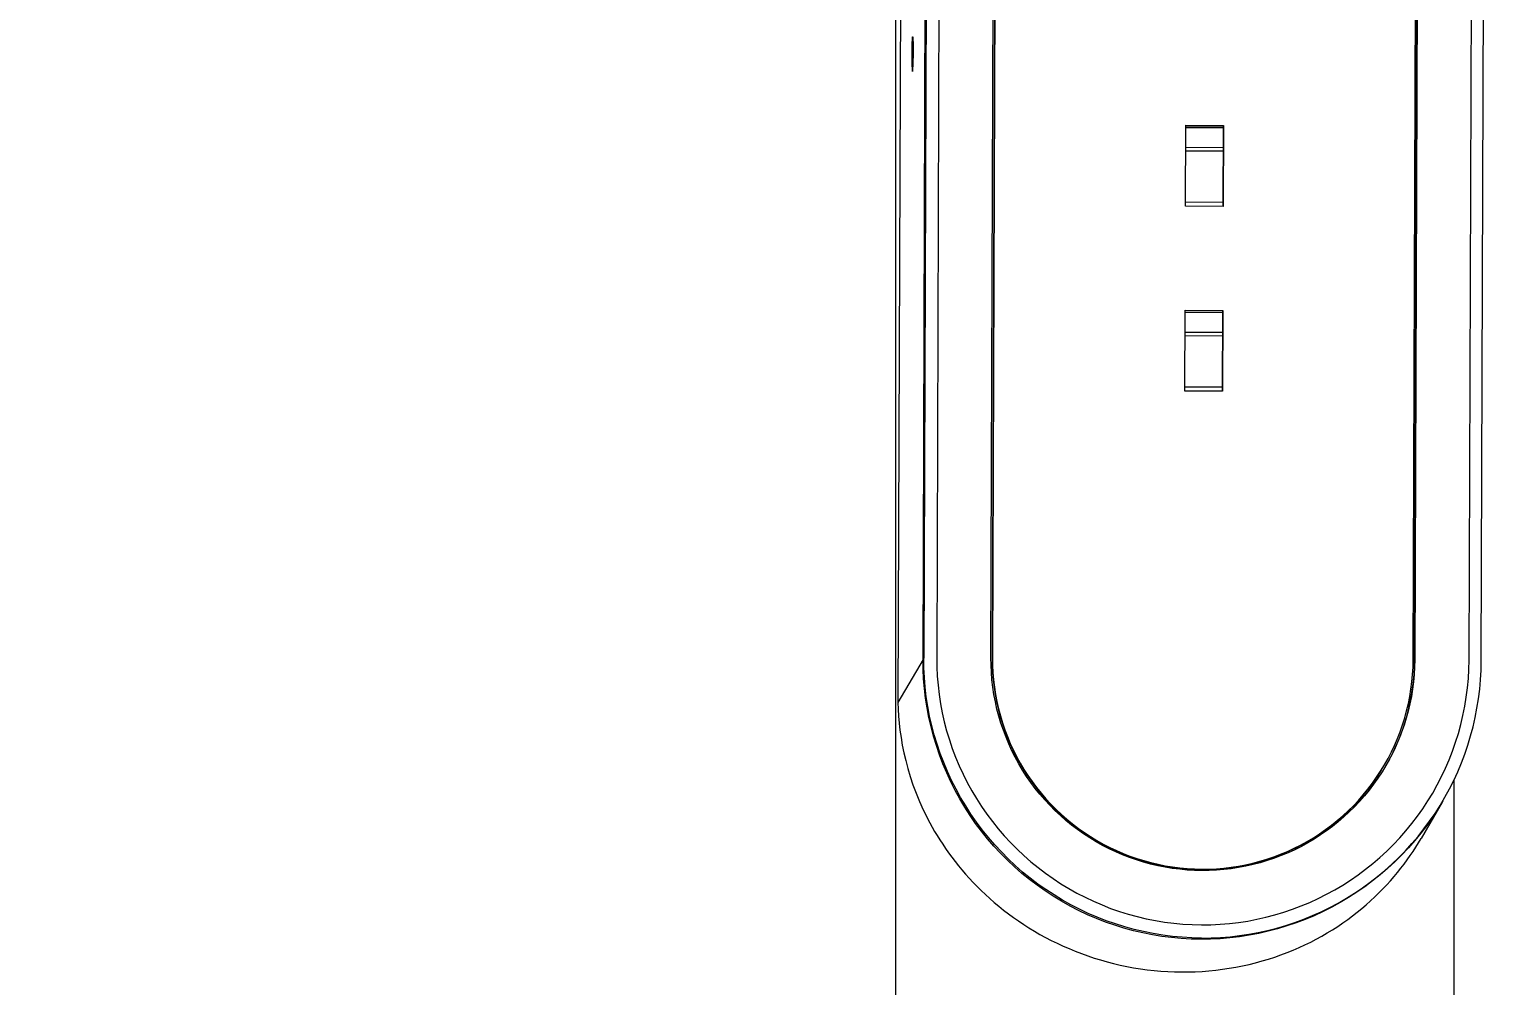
# Model space of a CAD drawing. Header units: millimetres. Extents: x 492 to 7139, y 278 to 5201.
# Drawn here: x 1390 to 1622.8, y 3103.6 to 3256 of the extents above; entities that cross this region are included whole.
import ezdxf

# ---------------------------------------------------------------- set-up
doc = ezdxf.new("R2010")
doc.units = ezdxf.units.MM
doc.layers.add('ZANO_R', color=7, linetype='Continuous', lineweight=0)
doc.layers.add('ZANO_W', color=1, linetype='Continuous', lineweight=0)
doc.styles.get("Standard").update_dxf_attribs({"font": 'arial.ttf'})
doc.dimstyles.new('pl i ang', dxfattribs={"dimtxt": 50, "dimasz": 50, "dimexe": 1.25, "dimexo": 0.625, "dimgap": 10, "dimtad": 1, "dimtoh": 1, "dimtxsty": 'Standard', "dimcen": 2.5, "dimclrd": 1, "dimclre": 1, "dimclrt": 1, "dimadec": 0, "dimazin": 0, "dimtfac": 1, "dimtmove": 0, "dimatfit": 3, "dimfxl": 1, "dimarcsym": 1})

# ---------------------------------------------------------------- blocks, each defined once
blk = doc.blocks.new('*D387')
at = {"layer": 'ZANO_W', "color": 1, "lineweight": -2}
for p, q in [((1567.73, 3599.4), (640.14, 3599.4)), ((650.14, 3559.4), (650.14, 2405.63)), ((1503.86, 2365.63), (640.14, 2365.63))]:
    blk.add_line(p, q, dxfattribs=at)
at = {"layer": 'ZANO_W', "color": 1}
for points in [[(656.81, 3559.4), (643.47, 3559.4), (650.14, 3599.4)], [(643.47, 2405.63), (656.81, 2405.63), (650.14, 2365.63)]]:
    blk.add_solid(points, dxfattribs=at)
at = {"layer": 'ZANO_W', "color": 1, "insert": (619.7, 2982.52), "char_height": 40, "attachment_point": 5, "rotation": 90}
blk.add_mtext('1234', dxfattribs=at)
blk = doc.blocks.new('*D388')
at = {"layer": 'ZANO_W', "color": 1, "lineweight": -2}
for p, q in [((1498.7, 5032.17), (538.56, 5032.17)), ((548.56, 4992.17), (548.56, 2405.63)), ((1493.86, 2365.63), (538.56, 2365.63))]:
    blk.add_line(p, q, dxfattribs=at)
at = {"layer": 'ZANO_W', "color": 1}
for points in [[(555.23, 4992.17), (541.9, 4992.17), (548.56, 5032.17)], [(541.9, 2405.63), (555.23, 2405.63), (548.56, 2365.63)]]:
    blk.add_solid(points, dxfattribs=at)
at = {"layer": 'ZANO_W', "color": 1, "insert": (518.14, 3698.9), "char_height": 40, "attachment_point": 5, "rotation": 90}
blk.add_mtext('2667', dxfattribs=at)

msp = doc.modelspace()

# ---------------------------------------------------------------- linework, layer by layer
at = {"layer": 'ZANO_R'}
for p, q in [((1528.12, 2798.13), (1528.12, 4898.97)), ((1532.43, 3155.58), (1533.79, 3555.04)), ((1533.91, 3555.24), (1532.55, 3155.79)), ((1535.97, 3555.34), (1534.61, 3155.89)), ((1543.25, 3155.84), (1544.62, 3555.3)), ((1544.81, 3555.21), (1543.45, 3155.75)), ((1544.86, 3555.28), (1543.5, 3155.83)), ((1610.57, 3155.5), (1611.93, 3554.95)), ((1610.77, 3155.42), (1612.13, 3554.87)), ((1612.18, 3554.96), (1610.82, 3155.51)), ((1619.47, 3155.47), (1620.83, 3554.92)), ((1621.41, 3155.35), (1622.77, 3554.8)), ((1529.8, 3548.15), (1528.44, 3148.7)), ((1530.72, 3253.38), (1530.78, 3254.75)), ((1530.78, 3254.75), (1530.79, 3254.76)), ((1530.79, 3254.76), (1530.84, 3253.38)), ((1530.69, 3252.01), (1530.72, 3253.38)), ((1530.84, 3253.38), (1530.86, 3252.01)), ((1530.71, 3250.63), (1530.69, 3252.01)), ((1530.76, 3249.26), (1530.71, 3250.63)), ((1530.83, 3250.63), (1530.76, 3249.26)), ((1530.86, 3252.01), (1530.83, 3250.63)), ((1574.28, 3227.78), (1574.33, 3240.68)), ((1574.33, 3240.68), (1580.32, 3240.65)), ((1574.33, 3240.6), (1580.28, 3240.57)), ((1580.32, 3240.65), (1580.28, 3227.75)), ((1580.32, 3240.65), (1580.28, 3240.57)), ((1574.33, 3240.34), (1580.28, 3240.31)), ((1580.28, 3240.57), (1580.23, 3227.75)), ((1574.31, 3237.19), (1580.27, 3237.16)), ((1580.26, 3236.54), (1574.31, 3236.57)), ((1580.24, 3228.4), (1574.28, 3228.43)), ((1580.28, 3227.75), (1574.28, 3227.78)), ((1574.18, 3198.32), (1574.22, 3211.22)), ((1574.22, 3211.22), (1580.22, 3211.19)), ((1574.22, 3211.14), (1580.18, 3211.11)), ((1574.22, 3210.88), (1580.17, 3210.86)), ((1580.18, 3211.11), (1580.13, 3198.29)), ((1580.22, 3211.19), (1580.18, 3198.29)), ((1580.22, 3211.19), (1580.18, 3211.11)), ((1574.21, 3207.73), (1580.16, 3207.7)), ((1580.16, 3207.08), (1574.21, 3207.11)), ((1580.13, 3198.94), (1574.18, 3198.97)), ((1580.18, 3198.29), (1574.18, 3198.32)), ((1532.43, 3155.58), (1528.44, 3148.7)), ((1532.45, 3154.03), (1532.43, 3155.58)), ((1532.57, 3154.24), (1532.55, 3155.79)), ((1534.61, 3155.89), (1534.63, 3154.41)), ((1543.27, 3154.67), (1543.25, 3155.84)), ((1543.33, 3153.49), (1543.27, 3154.67)), ((1543.45, 3155.75), (1543.47, 3154.6)), ((1543.47, 3154.6), (1543.52, 3153.44)), ((1543.5, 3155.83), (1543.51, 3154.66)), ((1543.51, 3154.66), (1543.57, 3153.49)), ((1610.54, 3154.33), (1610.57, 3155.5)), ((1610.75, 3154.32), (1610.77, 3155.42)), ((1610.82, 3155.51), (1610.79, 3154.33)), ((1619.43, 3153.99), (1619.47, 3155.47)), ((1621.38, 3153.84), (1621.41, 3155.35)), ((1532.53, 3152.49), (1532.45, 3154.03)), ((1532.66, 3150.94), (1532.53, 3152.49)), ((1532.65, 3152.69), (1532.57, 3154.24)), ((1532.78, 3151.15), (1532.65, 3152.69)), ((1534.63, 3154.41), (1534.7, 3152.93)), ((1534.7, 3152.93), (1534.82, 3151.45)), ((1543.42, 3152.31), (1543.33, 3153.49)), ((1543.56, 3151.14), (1543.42, 3152.31)), ((1543.52, 3153.44), (1543.62, 3152.29)), ((1543.57, 3153.49), (1543.67, 3152.33)), ((1543.62, 3152.29), (1543.76, 3151.14)), ((1543.67, 3152.33), (1543.8, 3151.17)), ((1610.36, 3152), (1610.47, 3153.16)), ((1610.47, 3153.16), (1610.54, 3154.33)), ((1610.47, 3151.03), (1610.6, 3152.12)), ((1610.6, 3152.12), (1610.69, 3153.22)), ((1610.73, 3153.15), (1610.62, 3151.98)), ((1610.69, 3153.22), (1610.75, 3154.32)), ((1610.79, 3154.33), (1610.73, 3153.15)), ((1619.21, 3151.03), (1619.35, 3152.51)), ((1619.35, 3152.51), (1619.43, 3153.99)), ((1621.16, 3150.81), (1621.29, 3152.32)), ((1621.29, 3152.32), (1621.38, 3153.84)), ((1532.84, 3149.4), (1532.66, 3150.94)), ((1532.96, 3149.61), (1532.78, 3151.15)), ((1534.82, 3151.45), (1535, 3149.98)), ((1535, 3149.98), (1535.22, 3148.52)), ((1543.74, 3149.98), (1543.56, 3151.14)), ((1543.96, 3148.82), (1543.74, 3149.98)), ((1543.76, 3151.14), (1543.93, 3149.99)), ((1543.8, 3151.17), (1543.98, 3150.01)), ((1543.93, 3149.99), (1544.15, 3148.85)), ((1543.98, 3150.01), (1544.2, 3148.86)), ((1610.02, 3149.68), (1610.21, 3150.84)), ((1610.1, 3148.85), (1610.3, 3149.94)), ((1610.21, 3150.84), (1610.36, 3152)), ((1610.47, 3150.81), (1610.28, 3149.65)), ((1610.3, 3149.94), (1610.47, 3151.03)), ((1610.62, 3151.98), (1610.47, 3150.81)), ((1619.02, 3149.57), (1619.21, 3151.03)), ((1620.97, 3149.31), (1621.16, 3150.81)), ((1528.44, 3148.7), (1528.47, 3147.63)), ((1528.47, 3147.63), (1528.54, 3146.54)), ((1533.08, 3147.87), (1532.84, 3149.4)), ((1533.2, 3148.08), (1532.96, 3149.61)), ((1533.37, 3146.34), (1533.08, 3147.87)), ((1533.49, 3146.55), (1533.2, 3148.08)), ((1535.22, 3148.52), (1535.5, 3147.07)), ((1544.22, 3147.67), (1543.96, 3148.82)), ((1544.15, 3148.85), (1544.4, 3147.72)), ((1544.2, 3148.86), (1544.46, 3147.72)), ((1544.52, 3146.53), (1544.22, 3147.67)), ((1544.4, 3147.72), (1544.69, 3146.6)), ((1544.46, 3147.72), (1544.76, 3146.59)), ((1609.52, 3147.4), (1609.79, 3148.54)), ((1609.6, 3146.71), (1609.87, 3147.78)), ((1610.04, 3148.49), (1609.77, 3147.35)), ((1609.79, 3148.54), (1610.02, 3149.68)), ((1609.87, 3147.78), (1610.1, 3148.85)), ((1610.28, 3149.65), (1610.04, 3148.49)), ((1618.49, 3146.65), (1618.78, 3148.11)), ((1618.78, 3148.11), (1619.02, 3149.57)), ((1620.45, 3146.32), (1620.73, 3147.81)), ((1620.73, 3147.81), (1620.97, 3149.31)), ((1528.54, 3146.54), (1528.63, 3145.42)), ((1528.63, 3145.42), (1528.76, 3144.28)), ((1533.71, 3144.83), (1533.37, 3146.34)), ((1533.84, 3145.04), (1533.49, 3146.55)), ((1535.5, 3147.07), (1535.82, 3145.62)), ((1535.82, 3145.62), (1536.2, 3144.19)), ((1544.86, 3145.4), (1544.52, 3146.53)), ((1544.69, 3146.6), (1545.03, 3145.49)), ((1544.76, 3146.59), (1545.09, 3145.47)), ((1545.24, 3144.29), (1544.86, 3145.4)), ((1545.03, 3145.49), (1545.4, 3144.4)), ((1545.09, 3145.47), (1545.47, 3144.36)), ((1608.48, 3144.05), (1608.87, 3145.15)), ((1608.87, 3145.15), (1609.21, 3146.27)), ((1608.95, 3144.6), (1609.29, 3145.65)), ((1609.46, 3146.21), (1609.11, 3145.08)), ((1609.21, 3146.27), (1609.52, 3147.4)), ((1609.29, 3145.65), (1609.6, 3146.71)), ((1609.77, 3147.35), (1609.46, 3146.21)), ((1617.76, 3143.79), (1618.15, 3145.21)), ((1618.15, 3145.21), (1618.49, 3146.65)), ((1620.11, 3144.85), (1620.45, 3146.32)), ((1528.76, 3144.28), (1528.93, 3143.11)), ((1528.93, 3143.11), (1529.13, 3141.91)), ((1534.11, 3143.33), (1533.71, 3144.83)), ((1534.23, 3143.54), (1533.84, 3145.04)), ((1534.56, 3141.85), (1534.11, 3143.33)), ((1534.68, 3142.06), (1534.23, 3143.54)), ((1536.2, 3144.19), (1536.63, 3142.78)), ((1545.66, 3143.19), (1545.24, 3144.29)), ((1545.4, 3144.4), (1545.8, 3143.31)), ((1545.47, 3144.36), (1545.89, 3143.27)), ((1546.12, 3142.1), (1545.66, 3143.19)), ((1545.8, 3143.31), (1546.25, 3142.24)), ((1545.89, 3143.27), (1546.34, 3142.19)), ((1607.59, 3141.88), (1608.05, 3142.96)), ((1608.29, 3142.87), (1607.82, 3141.79)), ((1608.05, 3142.96), (1608.48, 3144.05)), ((1608.17, 3142.54), (1608.57, 3143.56)), ((1608.72, 3143.97), (1608.29, 3142.87)), ((1608.57, 3143.56), (1608.95, 3144.6)), ((1609.11, 3145.08), (1608.72, 3143.97)), ((1617.32, 3142.37), (1617.76, 3143.79)), ((1619.28, 3141.93), (1619.72, 3143.38)), ((1619.72, 3143.38), (1620.11, 3144.85)), ((1529.13, 3141.91), (1529.38, 3140.7)), ((1529.38, 3140.7), (1529.67, 3139.45)), ((1535.06, 3140.38), (1534.56, 3141.85)), ((1535.18, 3140.59), (1534.68, 3142.06)), ((1535.74, 3139.14), (1535.18, 3140.59)), ((1536.63, 3142.78), (1537.1, 3141.37)), ((1537.1, 3141.37), (1537.63, 3139.99)), ((1546.61, 3141.03), (1546.12, 3142.1)), ((1546.25, 3142.24), (1546.73, 3141.19)), ((1546.34, 3142.19), (1546.83, 3141.13)), ((1547.14, 3139.98), (1546.61, 3141.03)), ((1546.73, 3141.19), (1547.24, 3140.15)), ((1546.83, 3141.13), (1547.35, 3140.08)), ((1606.55, 3139.79), (1607.09, 3140.83)), ((1606.74, 3139.56), (1607.25, 3140.54)), ((1607.32, 3140.73), (1606.78, 3139.68)), ((1607.09, 3140.83), (1607.59, 3141.88)), ((1607.25, 3140.54), (1607.72, 3141.53)), ((1607.82, 3141.79), (1607.32, 3140.73)), ((1607.72, 3141.53), (1608.17, 3142.54)), ((1616.29, 3139.6), (1616.83, 3140.98)), ((1616.83, 3140.98), (1617.32, 3142.37)), ((1618.25, 3139.08), (1618.79, 3140.5)), ((1618.79, 3140.5), (1619.28, 3141.93)), ((1529.67, 3139.45), (1530.01, 3138.19)), ((1530.01, 3138.19), (1530.39, 3136.91)), ((1535.61, 3138.93), (1535.06, 3140.38)), ((1536.21, 3137.5), (1535.61, 3138.93)), ((1536.34, 3137.71), (1535.74, 3139.14)), ((1537.63, 3139.99), (1538.2, 3138.62)), ((1538.2, 3138.62), (1538.82, 3137.28)), ((1547.71, 3138.94), (1547.14, 3139.98)), ((1547.24, 3140.15), (1547.8, 3139.14)), ((1547.35, 3140.08), (1547.92, 3139.06)), ((1548.31, 3137.93), (1547.71, 3138.94)), ((1547.8, 3139.14), (1548.38, 3138.14)), ((1547.92, 3139.06), (1548.52, 3138.05)), ((1605.37, 3137.77), (1605.98, 3138.77)), ((1606.2, 3138.65), (1605.59, 3137.64)), ((1605.98, 3138.77), (1606.55, 3139.79)), ((1606.78, 3139.68), (1606.2, 3138.65)), ((1615.07, 3136.9), (1615.7, 3138.24)), ((1615.7, 3138.24), (1616.29, 3139.6)), ((1617.66, 3137.68), (1618.25, 3139.08)), ((1530.39, 3136.91), (1530.83, 3135.6)), ((1536.86, 3136.09), (1536.21, 3137.5)), ((1536.99, 3136.3), (1536.34, 3137.71)), ((1537.56, 3134.71), (1536.86, 3136.09)), ((1537.69, 3134.92), (1536.99, 3136.3)), ((1538.82, 3137.28), (1539.49, 3135.96)), ((1539.49, 3135.96), (1540.2, 3134.66)), ((1548.95, 3136.94), (1548.31, 3137.93)), ((1548.38, 3138.14), (1549, 3137.16)), ((1548.52, 3138.05), (1549.15, 3137.07)), ((1549.62, 3135.97), (1548.95, 3136.94)), ((1549, 3137.16), (1549.66, 3136.21)), ((1549.15, 3137.07), (1549.81, 3136.11)), ((1550.32, 3135.03), (1549.62, 3135.97)), ((1549.66, 3136.21), (1550.35, 3135.27)), ((1549.81, 3136.11), (1550.51, 3135.17)), ((1603.34, 3134.91), (1604.05, 3135.84)), ((1603.52, 3135.06), (1604.21, 3135.99)), ((1604.05, 3135.84), (1604.73, 3136.79)), ((1604.21, 3135.99), (1604.87, 3136.94)), ((1604.94, 3136.66), (1604.26, 3135.7)), ((1604.73, 3136.79), (1605.37, 3137.77)), ((1604.87, 3136.94), (1605.5, 3137.91)), ((1605.59, 3137.64), (1604.94, 3136.66)), ((1614.39, 3135.59), (1615.07, 3136.9)), ((1616.35, 3134.95), (1617.03, 3136.3)), ((1617.02, 3136.28), (1617.02, 2797.99)), ((1617.03, 3136.3), (1617.66, 3137.68)), ((1530.83, 3135.6), (1531.32, 3134.28)), ((1531.32, 3134.28), (1531.87, 3132.94)), ((1538.31, 3133.35), (1537.56, 3134.71)), ((1538.43, 3133.56), (1537.69, 3134.92)), ((1539.23, 3132.23), (1538.43, 3133.56)), ((1540.2, 3134.66), (1540.96, 3133.39)), ((1551.06, 3134.11), (1550.32, 3135.03)), ((1550.35, 3135.27), (1551.06, 3134.37)), ((1550.51, 3135.17), (1551.25, 3134.26)), ((1551.06, 3134.37), (1551.81, 3133.48)), ((1551.83, 3133.21), (1551.06, 3134.11)), ((1551.25, 3134.26), (1552.01, 3133.37)), ((1601.83, 3133.12), (1602.6, 3134)), ((1602.8, 3133.85), (1602.02, 3132.96)), ((1602.03, 3133.28), (1602.79, 3134.16)), ((1602.6, 3134), (1603.34, 3134.91)), ((1602.79, 3134.16), (1603.52, 3135.06)), ((1603.55, 3134.76), (1602.8, 3133.85)), ((1604.26, 3135.7), (1603.55, 3134.76)), ((1612.9, 3133.03), (1613.67, 3134.29)), ((1613.67, 3134.29), (1614.39, 3135.59)), ((1614.85, 3132.31), (1615.63, 3133.62)), ((1615.63, 3133.62), (1616.35, 3134.95)), ((1531.87, 3132.94), (1532.48, 3131.6)), ((1532.48, 3131.6), (1532.81, 3130.92)), ((1539.1, 3132.02), (1538.31, 3133.35)), ((1539.94, 3130.71), (1539.1, 3132.02)), ((1540.07, 3130.92), (1539.23, 3132.23)), ((1540.96, 3133.39), (1541.76, 3132.14)), ((1541.76, 3132.14), (1542.6, 3130.93)), ((1551.81, 3133.48), (1552.59, 3132.63)), ((1552.63, 3132.35), (1551.83, 3133.21)), ((1552.01, 3133.37), (1552.8, 3132.51)), ((1552.59, 3132.63), (1553.4, 3131.8)), ((1553.46, 3131.51), (1552.63, 3132.35)), ((1552.8, 3132.51), (1553.63, 3131.68)), ((1553.4, 3131.8), (1554.24, 3131)), ((1554.32, 3130.7), (1553.46, 3131.51)), ((1553.63, 3131.68), (1554.48, 3130.88)), ((1599.34, 3130.65), (1600.2, 3131.45)), ((1600.37, 3131.28), (1599.51, 3130.48)), ((1599.59, 3130.82), (1600.43, 3131.61)), ((1600.2, 3131.45), (1601.03, 3132.27)), ((1601.21, 3132.11), (1600.37, 3131.28)), ((1600.43, 3131.61), (1601.25, 3132.43)), ((1601.03, 3132.27), (1601.83, 3133.12)), ((1602.02, 3132.96), (1601.21, 3132.11)), ((1601.25, 3132.43), (1602.03, 3133.28)), ((1611.23, 3130.59), (1612.08, 3131.79)), ((1615.16, 3132.81), (1611.82, 3127.04)), ((1612.08, 3131.79), (1612.9, 3133.03)), ((1614.48, 3131.69), (1613.63, 3130.4)), ((1614.04, 3131.04), (1614.85, 3132.31)), ((1615.28, 3133.02), (1614.48, 3131.69)), ((1532.81, 3130.92), (1533.15, 3130.24)), ((1533.15, 3130.24), (1533.51, 3129.55)), ((1533.51, 3129.55), (1533.89, 3128.87)), ((1533.89, 3128.87), (1534.28, 3128.18)), ((1540.82, 3129.44), (1539.94, 3130.71)), ((1540.95, 3129.65), (1540.07, 3130.92)), ((1541.75, 3128.2), (1540.82, 3129.44)), ((1541.88, 3128.41), (1540.95, 3129.65)), ((1542.6, 3130.93), (1543.49, 3129.74)), ((1543.49, 3129.74), (1544.41, 3128.59)), ((1554.24, 3131), (1555.1, 3130.23)), ((1555.2, 3129.93), (1554.32, 3130.7)), ((1554.48, 3130.88), (1555.36, 3130.11)), ((1555.1, 3130.23), (1555.99, 3129.49)), ((1556.12, 3129.18), (1555.2, 3129.93)), ((1555.36, 3130.11), (1556.26, 3129.37)), ((1555.99, 3129.49), (1556.91, 3128.78)), ((1557.05, 3128.47), (1556.12, 3129.18)), ((1556.26, 3129.37), (1557.2, 3128.66)), ((1596.6, 3128.46), (1597.54, 3129.16)), ((1597.69, 3128.97), (1596.75, 3128.27)), ((1596.9, 3128.62), (1597.82, 3129.32)), ((1597.54, 3129.16), (1598.45, 3129.89)), ((1598.61, 3129.71), (1597.69, 3128.97)), ((1597.82, 3129.32), (1598.72, 3130.05)), ((1598.45, 3129.89), (1599.34, 3130.65)), ((1599.51, 3130.48), (1598.61, 3129.71)), ((1598.72, 3130.05), (1599.59, 3130.82)), ((1609.39, 3128.26), (1610.33, 3129.41)), ((1610.33, 3129.41), (1611.23, 3130.59)), ((1612.73, 3129.13), (1611.79, 3127.9)), ((1612.28, 3128.57), (1613.18, 3129.79)), ((1613.63, 3130.4), (1612.73, 3129.13)), ((1613.18, 3129.79), (1614.04, 3131.04)), ((1534.28, 3128.18), (1534.69, 3127.5)), ((1534.69, 3127.5), (1535.12, 3126.81)), ((1535.12, 3126.81), (1535.57, 3126.12)), ((1542.73, 3126.99), (1541.75, 3128.2)), ((1542.85, 3127.2), (1541.88, 3128.41)), ((1543.74, 3125.82), (1542.73, 3126.99)), ((1543.87, 3126.03), (1542.85, 3127.2)), ((1544.41, 3128.59), (1545.38, 3127.47)), ((1545.38, 3127.47), (1546.38, 3126.38)), ((1556.91, 3128.78), (1557.85, 3128.1)), ((1558.02, 3127.79), (1557.05, 3128.47)), ((1557.2, 3128.66), (1558.15, 3127.98)), ((1557.85, 3128.1), (1558.81, 3127.46)), ((1559, 3127.14), (1558.02, 3127.79)), ((1558.15, 3127.98), (1559.13, 3127.34)), ((1558.81, 3127.46), (1559.79, 3126.84)), ((1560.01, 3126.53), (1559, 3127.14)), ((1559.13, 3127.34), (1560.13, 3126.73)), ((1559.79, 3126.84), (1560.8, 3126.27)), ((1561.04, 3125.95), (1560.01, 3126.53)), ((1560.13, 3126.73), (1561.15, 3126.16)), ((1592.62, 3126), (1593.65, 3126.57)), ((1592.99, 3126.14), (1594, 3126.71)), ((1593.65, 3126.57), (1594.65, 3127.16)), ((1594.79, 3126.96), (1593.78, 3126.36)), ((1594, 3126.71), (1594.99, 3127.31)), ((1594.65, 3127.16), (1595.64, 3127.8)), ((1595.78, 3127.6), (1594.79, 3126.96)), ((1594.99, 3127.31), (1595.96, 3127.95)), ((1595.64, 3127.8), (1596.6, 3128.46)), ((1596.75, 3128.27), (1595.78, 3127.6)), ((1595.96, 3127.95), (1596.9, 3128.62)), ((1607.4, 3126.07), (1608.41, 3127.15)), ((1608.41, 3127.15), (1609.39, 3128.26)), ((1610.81, 3126.7), (1609.79, 3125.53)), ((1610.36, 3126.23), (1611.34, 3127.38)), ((1611.79, 3127.9), (1610.81, 3126.7)), ((1611.34, 3127.38), (1612.28, 3128.57)), ((1611.41, 3126.35), (1611.82, 3127.04)), ((1535.57, 3126.12), (1536.03, 3125.44)), ((1536.03, 3125.44), (1536.52, 3124.75)), ((1536.52, 3124.75), (1537.02, 3124.07)), ((1544.79, 3124.68), (1543.74, 3125.82)), ((1544.92, 3124.89), (1543.87, 3126.03)), ((1545.88, 3123.58), (1544.79, 3124.68)), ((1546.01, 3123.79), (1544.92, 3124.89)), ((1546.38, 3126.38), (1547.43, 3125.33)), ((1547.43, 3125.33), (1548.5, 3124.31)), ((1548.5, 3124.31), (1549.62, 3123.34)), ((1560.8, 3126.27), (1561.82, 3125.73)), ((1562.08, 3125.41), (1561.04, 3125.95)), ((1561.15, 3126.16), (1562.19, 3125.63)), ((1561.82, 3125.73), (1562.86, 3125.22)), ((1563.15, 3124.91), (1562.08, 3125.41)), ((1562.19, 3125.63), (1563.25, 3125.13)), ((1562.86, 3125.22), (1563.92, 3124.75)), ((1564.23, 3124.44), (1563.15, 3124.91)), ((1563.25, 3125.13), (1564.32, 3124.66)), ((1563.92, 3124.75), (1564.99, 3124.32)), ((1565.33, 3124.02), (1564.23, 3124.44)), ((1564.32, 3124.66), (1565.41, 3124.24)), ((1564.99, 3124.32), (1566.08, 3123.92)), ((1565.41, 3124.24), (1566.52, 3123.85)), ((1587.69, 3123.83), (1588.78, 3124.22)), ((1588.34, 3124.13), (1589.43, 3124.54)), ((1589.53, 3124.32), (1588.43, 3123.9)), ((1588.78, 3124.22), (1589.86, 3124.65)), ((1589.43, 3124.54), (1590.51, 3124.99)), ((1590.62, 3124.77), (1589.53, 3124.32)), ((1589.86, 3124.65), (1590.92, 3125.11)), ((1590.51, 3124.99), (1591.57, 3125.48)), ((1591.69, 3125.26), (1590.62, 3124.77)), ((1590.92, 3125.11), (1591.97, 3125.61)), ((1591.57, 3125.48), (1592.62, 3126)), ((1592.74, 3125.79), (1591.69, 3125.26)), ((1591.97, 3125.61), (1592.99, 3126.14)), ((1593.78, 3126.36), (1592.74, 3125.79)), ((1605.26, 3124.03), (1606.35, 3125.03)), ((1606.35, 3125.03), (1607.4, 3126.07)), ((1608.72, 3124.4), (1607.62, 3123.31)), ((1608.28, 3124.02), (1609.34, 3125.1)), ((1609.79, 3125.53), (1608.72, 3124.4)), ((1609.34, 3125.1), (1610.36, 3126.23)), ((1609.61, 3123.63), (1610.09, 3124.31)), ((1610.09, 3124.31), (1610.55, 3124.99)), ((1610.55, 3124.99), (1610.99, 3125.67)), ((1610.99, 3125.67), (1611.41, 3126.35)), ((1537.02, 3124.07), (1537.54, 3123.39)), ((1537.54, 3123.39), (1538.08, 3122.71)), ((1538.08, 3122.71), (1538.63, 3122.04)), ((1538.63, 3122.04), (1539.21, 3121.37)), ((1547.01, 3122.52), (1545.88, 3123.58)), ((1547.14, 3122.72), (1546.01, 3123.79)), ((1548.18, 3121.49), (1547.01, 3122.52)), ((1548.31, 3121.7), (1547.14, 3122.72)), ((1549.62, 3123.34), (1550.76, 3122.4)), ((1550.76, 3122.4), (1551.94, 3121.5)), ((1566.44, 3123.63), (1565.33, 3124.02)), ((1566.08, 3123.92), (1567.18, 3123.56)), ((1567.57, 3123.28), (1566.44, 3123.63)), ((1566.52, 3123.85), (1567.63, 3123.51)), ((1567.18, 3123.56), (1568.3, 3123.24)), ((1568.71, 3122.97), (1567.57, 3123.28)), ((1567.63, 3123.51), (1568.76, 3123.2)), ((1568.3, 3123.24), (1569.42, 3122.96)), ((1569.85, 3122.7), (1568.71, 3122.97)), ((1568.76, 3123.2), (1569.9, 3122.93)), ((1569.42, 3122.96), (1570.55, 3122.72)), ((1571.01, 3122.47), (1569.85, 3122.7)), ((1569.9, 3122.93), (1571.05, 3122.7)), ((1570.55, 3122.72), (1571.69, 3122.51)), ((1572.17, 3122.27), (1571.01, 3122.47)), ((1571.05, 3122.7), (1572.2, 3122.51)), ((1571.69, 3122.51), (1572.84, 3122.35)), ((1573.34, 3122.13), (1572.17, 3122.27)), ((1572.2, 3122.51), (1573.36, 3122.36)), ((1572.84, 3122.35), (1573.99, 3122.23)), ((1574.52, 3122.02), (1573.34, 3122.13)), ((1573.36, 3122.36), (1574.53, 3122.26)), ((1573.99, 3122.23), (1575.14, 3122.14)), ((1575.69, 3121.95), (1574.52, 3122.02)), ((1574.53, 3122.26), (1575.7, 3122.19)), ((1575.14, 3122.14), (1576.3, 3122.1)), ((1576.87, 3121.92), (1575.69, 3121.95)), ((1575.7, 3122.19), (1576.87, 3122.16)), ((1576.3, 3122.1), (1577.46, 3122.09)), ((1576.87, 3122.16), (1578.03, 3122.18)), ((1578.05, 3121.94), (1576.87, 3121.92)), ((1577.46, 3122.09), (1578.62, 3122.13)), ((1578.03, 3122.18), (1579.2, 3122.23)), ((1579.23, 3121.99), (1578.05, 3121.94)), ((1578.62, 3122.13), (1579.77, 3122.2)), ((1579.2, 3122.23), (1580.37, 3122.33)), ((1580.4, 3122.09), (1579.23, 3121.99)), ((1579.77, 3122.2), (1580.92, 3122.32)), ((1580.37, 3122.33), (1581.53, 3122.47)), ((1581.57, 3122.23), (1580.4, 3122.09)), ((1580.92, 3122.32), (1582.07, 3122.47)), ((1581.53, 3122.47), (1582.69, 3122.64)), ((1582.74, 3122.41), (1581.57, 3122.23)), ((1582.07, 3122.47), (1583.21, 3122.67)), ((1582.69, 3122.64), (1583.84, 3122.86)), ((1583.89, 3122.63), (1582.74, 3122.41)), ((1583.21, 3122.67), (1584.35, 3122.9)), ((1583.84, 3122.86), (1584.98, 3123.12)), ((1585.04, 3122.88), (1583.89, 3122.63)), ((1584.35, 3122.9), (1585.47, 3123.17)), ((1584.98, 3123.12), (1586.11, 3123.41)), ((1586.18, 3123.18), (1585.04, 3122.88)), ((1585.47, 3123.17), (1586.59, 3123.48)), ((1586.11, 3123.41), (1587.23, 3123.75)), ((1587.31, 3123.52), (1586.18, 3123.18)), ((1586.59, 3123.48), (1587.69, 3123.83)), ((1587.23, 3123.75), (1588.34, 3124.13)), ((1588.43, 3123.9), (1587.31, 3123.52)), ((1601.79, 3121.26), (1602.98, 3122.14)), ((1602.98, 3122.14), (1604.14, 3123.07)), ((1604.14, 3123.07), (1605.26, 3124.03)), ((1604.89, 3120.99), (1606.05, 3121.96)), ((1606.48, 3122.26), (1605.31, 3121.25)), ((1606.05, 3121.96), (1607.18, 3122.97)), ((1607.62, 3123.31), (1606.48, 3122.26)), ((1607.18, 3122.97), (1608.28, 3124.02)), ((1608.07, 3121.62), (1608.6, 3122.29)), ((1608.6, 3122.29), (1609.12, 3122.96)), ((1609.12, 3122.96), (1609.61, 3123.63)), ((1539.21, 3121.37), (1539.81, 3120.71)), ((1539.81, 3120.71), (1540.42, 3120.05)), ((1540.42, 3120.05), (1541.06, 3119.39)), ((1549.38, 3120.51), (1548.18, 3121.49)), ((1549.51, 3120.72), (1548.31, 3121.7)), ((1550.62, 3119.58), (1549.38, 3120.51)), ((1550.75, 3119.78), (1549.51, 3120.72)), ((1551.88, 3118.68), (1550.62, 3119.58)), ((1552.01, 3118.89), (1550.75, 3119.78)), ((1551.94, 3121.5), (1553.15, 3120.65)), ((1553.15, 3120.65), (1554.39, 3119.84)), ((1554.39, 3119.84), (1555.65, 3119.07)), ((1598.06, 3118.86), (1599.33, 3119.61)), ((1599.33, 3119.61), (1600.58, 3120.41)), ((1600.58, 3120.41), (1601.79, 3121.26)), ((1602.47, 3119.17), (1603.69, 3120.06)), ((1604.1, 3120.28), (1602.85, 3119.35)), ((1603.69, 3120.06), (1604.89, 3120.99)), ((1605.31, 3121.25), (1604.1, 3120.28)), ((1605.74, 3119), (1606.35, 3119.65)), ((1606.35, 3119.65), (1606.94, 3120.3)), ((1606.94, 3120.3), (1607.52, 3120.96)), ((1607.52, 3120.96), (1608.07, 3121.62)), ((1541.06, 3119.39), (1541.71, 3118.75)), ((1541.71, 3118.75), (1542.39, 3118.11)), ((1542.39, 3118.11), (1543.08, 3117.48)), ((1543.08, 3117.48), (1543.79, 3116.86)), ((1553.18, 3117.83), (1551.88, 3118.68)), ((1553.31, 3118.04), (1552.01, 3118.89)), ((1554.51, 3117.03), (1553.18, 3117.83)), ((1554.64, 3117.24), (1553.31, 3118.04)), ((1555.99, 3116.48), (1554.64, 3117.24)), ((1555.65, 3119.07), (1556.94, 3118.35)), ((1556.94, 3118.35), (1558.26, 3117.67)), ((1558.26, 3117.67), (1559.6, 3117.04)), ((1594.09, 3116.86), (1595.44, 3117.48)), ((1595.44, 3117.48), (1596.76, 3118.15)), ((1596.76, 3118.15), (1598.06, 3118.86)), ((1598.61, 3116.76), (1599.92, 3117.52)), ((1600.27, 3117.63), (1598.94, 3116.84)), ((1599.92, 3117.52), (1601.21, 3118.32)), ((1601.58, 3118.47), (1600.27, 3117.63)), ((1601.21, 3118.32), (1602.47, 3119.17)), ((1602.85, 3119.35), (1601.58, 3118.47)), ((1603.78, 3117.11), (1604.45, 3117.73)), ((1604.45, 3117.73), (1605.11, 3118.36)), ((1605.11, 3118.36), (1605.74, 3119)), ((1543.79, 3116.86), (1544.53, 3116.24)), ((1544.53, 3116.24), (1545.28, 3115.64)), ((1545.28, 3115.64), (1546.05, 3115.05)), ((1546.05, 3115.05), (1546.84, 3114.47)), ((1555.86, 3116.27), (1554.51, 3117.03)), ((1557.24, 3115.56), (1555.86, 3116.27)), ((1557.37, 3115.77), (1555.99, 3116.48)), ((1558.64, 3114.9), (1557.24, 3115.56)), ((1558.77, 3115.11), (1557.37, 3115.77)), ((1560.07, 3114.29), (1558.64, 3114.9)), ((1560.2, 3114.49), (1558.77, 3115.11)), ((1559.6, 3117.04), (1560.96, 3116.45)), ((1560.96, 3116.45), (1562.34, 3115.91)), ((1562.34, 3115.91), (1563.73, 3115.42)), ((1563.73, 3115.42), (1565.15, 3114.99)), ((1565.15, 3114.99), (1566.57, 3114.6)), ((1587.09, 3114.49), (1588.52, 3114.87)), ((1588.52, 3114.87), (1589.94, 3115.29)), ((1589.94, 3115.29), (1591.34, 3115.77)), ((1591.34, 3115.77), (1592.73, 3116.29)), ((1592.73, 3116.29), (1594.09, 3116.86)), ((1594.53, 3114.76), (1595.91, 3115.38)), ((1596.2, 3115.39), (1594.79, 3114.74)), ((1595.91, 3115.38), (1597.27, 3116.05)), ((1597.58, 3116.09), (1596.2, 3115.39)), ((1597.27, 3116.05), (1598.61, 3116.76)), ((1598.94, 3116.84), (1597.58, 3116.09)), ((1600.9, 3114.71), (1601.65, 3115.29)), ((1601.65, 3115.29), (1602.38, 3115.89)), ((1602.38, 3115.89), (1603.09, 3116.49)), ((1603.09, 3116.49), (1603.78, 3117.11)), ((1546.84, 3114.47), (1547.65, 3113.9)), ((1547.65, 3113.9), (1548.48, 3113.35)), ((1548.48, 3113.35), (1549.32, 3112.81)), ((1549.32, 3112.81), (1550.19, 3112.28)), ((1561.51, 3113.73), (1560.07, 3114.29)), ((1561.64, 3113.93), (1560.2, 3114.49)), ((1562.98, 3113.22), (1561.51, 3113.73)), ((1563.11, 3113.42), (1561.64, 3113.93)), ((1564.46, 3112.76), (1562.98, 3113.22)), ((1564.59, 3112.96), (1563.11, 3113.42)), ((1565.96, 3112.35), (1564.46, 3112.76)), ((1566.08, 3112.55), (1564.59, 3112.96)), ((1567.59, 3112.2), (1566.08, 3112.55)), ((1566.57, 3114.6), (1568.01, 3114.26)), ((1568.01, 3114.26), (1569.47, 3113.97)), ((1569.47, 3113.97), (1570.93, 3113.73)), ((1570.93, 3113.73), (1572.4, 3113.54)), ((1572.4, 3113.54), (1573.87, 3113.4)), ((1573.87, 3113.4), (1575.35, 3113.32)), ((1575.35, 3113.32), (1576.83, 3113.29)), ((1576.83, 3113.29), (1578.31, 3113.3)), ((1578.31, 3113.3), (1579.79, 3113.37)), ((1579.79, 3113.37), (1581.26, 3113.5)), ((1581.26, 3113.5), (1582.73, 3113.67)), ((1582.73, 3113.67), (1584.19, 3113.89)), ((1584.19, 3113.89), (1585.65, 3114.17)), ((1585.65, 3114.17), (1587.09, 3114.49)), ((1587.34, 3112.39), (1588.81, 3112.76)), ((1588.95, 3112.65), (1587.45, 3112.26)), ((1588.81, 3112.76), (1590.27, 3113.19)), ((1590.44, 3113.1), (1588.95, 3112.65)), ((1590.27, 3113.19), (1591.7, 3113.66)), ((1591.91, 3113.6), (1590.44, 3113.1)), ((1591.7, 3113.66), (1593.13, 3114.19)), ((1593.36, 3114.14), (1591.91, 3113.6)), ((1593.13, 3114.19), (1594.53, 3114.76)), ((1594.79, 3114.74), (1593.36, 3114.14)), ((1597.7, 3112.51), (1598.53, 3113.04)), ((1598.53, 3113.04), (1599.34, 3113.58)), ((1599.34, 3113.58), (1600.13, 3114.14)), ((1600.13, 3114.14), (1600.9, 3114.71)), ((1550.19, 3112.28), (1551.07, 3111.77)), ((1551.07, 3111.77), (1551.97, 3111.28)), ((1551.97, 3111.28), (1552.88, 3110.81)), ((1552.88, 3110.81), (1553.81, 3110.35)), ((1553.81, 3110.35), (1554.76, 3109.91)), ((1567.47, 3111.99), (1565.96, 3112.35)), ((1568.99, 3111.69), (1567.47, 3111.99)), ((1569.11, 3111.89), (1567.59, 3112.2)), ((1570.52, 3111.44), (1568.99, 3111.69)), ((1570.64, 3111.65), (1569.11, 3111.89)), ((1572.06, 3111.25), (1570.52, 3111.44)), ((1572.18, 3111.45), (1570.64, 3111.65)), ((1573.6, 3111.1), (1572.06, 3111.25)), ((1573.73, 3111.31), (1572.18, 3111.45)), ((1575.15, 3111.02), (1573.6, 3111.1)), ((1575.28, 3111.22), (1573.73, 3111.31)), ((1576.7, 3110.98), (1575.15, 3111.02)), ((1576.83, 3111.18), (1575.28, 3111.22)), ((1578.25, 3111), (1576.7, 3110.98)), ((1576.83, 3111.18), (1578.34, 3111.2)), ((1579.8, 3111.08), (1578.25, 3111)), ((1578.34, 3111.2), (1579.86, 3111.27)), ((1581.34, 3111.21), (1579.8, 3111.08)), ((1579.86, 3111.27), (1581.37, 3111.39)), ((1582.88, 3111.39), (1581.34, 3111.21)), ((1581.37, 3111.39), (1582.87, 3111.56)), ((1582.87, 3111.56), (1584.37, 3111.79)), ((1584.42, 3111.62), (1582.88, 3111.39)), ((1584.37, 3111.79), (1585.86, 3112.06)), ((1585.94, 3111.91), (1584.42, 3111.62)), ((1585.86, 3112.06), (1587.34, 3112.39)), ((1587.45, 3112.26), (1585.94, 3111.91)), ((1593.3, 3110.1), (1594.22, 3110.55)), ((1594.22, 3110.55), (1595.11, 3111.01)), ((1595.11, 3111.01), (1595.99, 3111.5)), ((1595.99, 3111.5), (1596.86, 3111.99)), ((1596.86, 3111.99), (1597.7, 3112.51)), ((1554.76, 3109.91), (1555.72, 3109.49)), ((1555.72, 3109.49), (1556.69, 3109.08)), ((1556.69, 3109.08), (1557.68, 3108.7)), ((1557.68, 3108.7), (1558.69, 3108.34)), ((1558.69, 3108.34), (1559.7, 3108)), ((1559.7, 3108), (1560.73, 3107.69)), ((1587.49, 3107.83), (1588.49, 3108.16)), ((1588.49, 3108.16), (1589.48, 3108.5)), ((1589.48, 3108.5), (1590.46, 3108.87)), ((1590.46, 3108.87), (1591.42, 3109.26)), ((1591.42, 3109.26), (1592.37, 3109.67)), ((1592.37, 3109.67), (1593.3, 3110.1)), ((1560.73, 3107.69), (1561.76, 3107.39)), ((1561.76, 3107.39), (1562.81, 3107.12)), ((1562.81, 3107.12), (1563.87, 3106.88)), ((1563.87, 3106.88), (1564.93, 3106.65)), ((1564.93, 3106.65), (1566, 3106.46)), ((1566, 3106.46), (1567.08, 3106.28)), ((1567.08, 3106.28), (1568.17, 3106.13)), ((1568.17, 3106.13), (1569.25, 3106.01)), ((1569.25, 3106.01), (1570.35, 3105.91)), ((1570.35, 3105.91), (1571.44, 3105.84)), ((1571.44, 3105.84), (1572.54, 3105.8)), ((1572.54, 3105.8), (1573.63, 3105.78)), ((1573.63, 3105.78), (1574.73, 3105.78)), ((1574.73, 3105.78), (1575.82, 3105.81)), ((1575.82, 3105.81), (1576.91, 3105.87)), ((1576.91, 3105.87), (1578, 3105.96)), ((1578, 3105.96), (1579.09, 3106.06)), ((1579.09, 3106.06), (1580.17, 3106.2)), ((1580.17, 3106.2), (1581.24, 3106.36)), ((1581.24, 3106.36), (1582.3, 3106.54)), ((1582.3, 3106.54), (1583.36, 3106.75)), ((1583.36, 3106.75), (1584.41, 3106.99)), ((1584.41, 3106.99), (1585.45, 3107.25)), ((1585.45, 3107.25), (1586.47, 3107.53)), ((1586.47, 3107.53), (1587.49, 3107.83))]:
    msp.add_line(p, q, dxfattribs=at)

# ---------------------------------------------------------------- dimensions: what is measured, and where the dimension line sits
at = {"layer": 'ZANO_W'}
for base, p1, p2, picture, middle in [((548.56, 2365.63), (1508.7, 5032.17), (1503.86, 2365.63), '*D388', (518.14, 3698.9)), ((650.14, 2365.63), (1577.73, 3599.4), (1513.86, 2365.63), '*D387', (619.7, 2982.52))]:
    dim = msp.add_linear_dim(base=base, p1=p1, p2=p2, angle=90, dimstyle='pl i ang', override={"dimtxt": 40, "dimasz": 40, "dimexe": 10, "dimexo": 10, "dimtoh": 0, "dimdec": 0, "dimtdec": 0, "dimtmove": 1}, dxfattribs=at)
    dim.commit()
    dim.dimension.update_dxf_attribs({"geometry": picture, "text_midpoint": middle})

doc.saveas('drawing.dxf')
